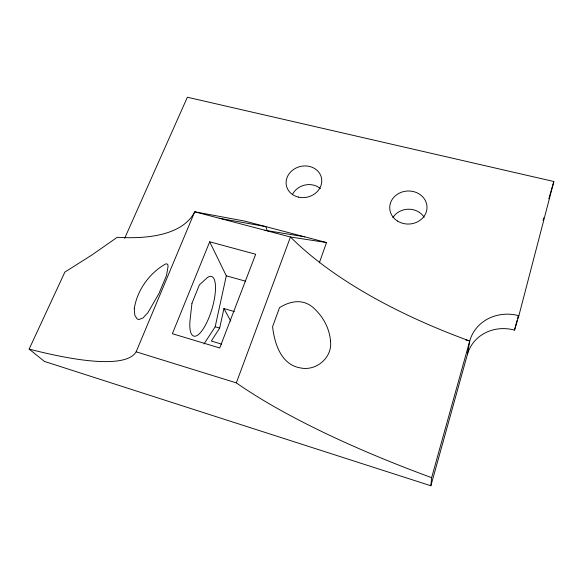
<?xml version="1.0" encoding="UTF-8"?>
<svg xmlns="http://www.w3.org/2000/svg" width="583" height="583" viewBox="0 0 583 583"><rect width="100%" height="100%" fill="white"/><g stroke="black" fill="none" stroke-linecap="round" stroke-linejoin="round"><path stroke-width="0.87" d="M319.331 262.831L326.516 242.543L244.758 221.103L194.715 211.789A325.554 104.889 29 0 1 125.163 237.645L117.227 237.31L91.771 255.077L64.873 272.086L29.15 349.079L44.366 361.402L430.873 485.77L431.639 477.659L469.73 341.004A41.663 38.128 20.7 0 1 518.87 315.709L553.85 181.517L187.369 97.23L124.689 238.272M430.873 485.77L467.413 354.413L469.73 341.004A386.616 164.654 11.4 0 1 290.465 236.997L194.715 211.789L136.145 351.819A350.463 63.277 25.1 0 1 71.549 358.305L63.656 356.898A350.463 63.277 25.1 0 1 29.15 349.079M203.97 344.014L215.193 326.772L226.299 275.817L209.698 241.799L255.682 254.261L219.733 347.978L172.371 333.709L209.698 241.799M221.591 344.123L211.323 341.04L219.667 328.091L223.938 308.553L234.366 311.57M467.413 354.413A39.906 36.7 22.3 0 1 514.512 330.116L517.026 320.475M517.478 318.719L518.17 316.095M543.094 220.571L543.779 217.94M548.851 198.694L553.85 181.517M514.512 330.116L518.87 315.709M431.639 477.659A423.003 103.483 15.5 0 1 236.326 382.878L290.465 236.997L326.516 242.543M264.886 230.263L304.749 236.836M219.259 218.253L265.782 226.619L267.218 230.81M465.351 339.78L469.73 341.004M226.299 275.817L245.341 281.137M215.193 326.772L219.667 328.091M136.145 351.819L236.326 382.878M223.938 308.553L230.751 321.16M392.898 217.583A17.92 16.025 -1.5 0 1 408.501 209.202A17.92 16.025 -1.5 0 1 424.198 217.262M292.433 194.511A17.279 15.275 -13.4 0 1 320.417 188.63M134.279 308.728L134.797 315.228L137.122 318.937L138.849 319.542L142.952 318.005L147.849 312.758L158.882 293.686L166.505 275.489L168.05 266.533L167.911 264.864L167.044 263.953L165.754 263.895C149.561 272.859 137.005 290.319 134.279 308.728M330.503 341.121C332.631 357.641 316.146 371.422 300.318 367.902C281.064 364.696 274.506 343.453 272.574 326.72L279.527 307.642C291.442 300.187 304.873 298.664 315.119 309.413C323.733 317.757 329.614 329.074 330.503 341.121M191.96 303.298L189.941 321.08A31.125 9.7 -73.4 0 0 199.758 333.345A31.125 9.7 -73.4 0 0 214.93 295.472A31.125 9.7 -73.4 0 0 207.366 277.61L199.401 284.847L191.96 303.298M397.511 221.059A18.649 16.528 -2.2 0 0 426.924 208.976A18.649 16.528 -2.2 0 0 400.652 192.536A18.649 16.528 -2.2 0 0 397.511 221.059M298.35 197.105A17.956 15.719 -13.5 0 0 321.401 177.611A17.956 15.719 -13.5 0 0 292.047 170.622A17.956 15.719 -13.5 0 0 298.35 197.105"/></g></svg>
